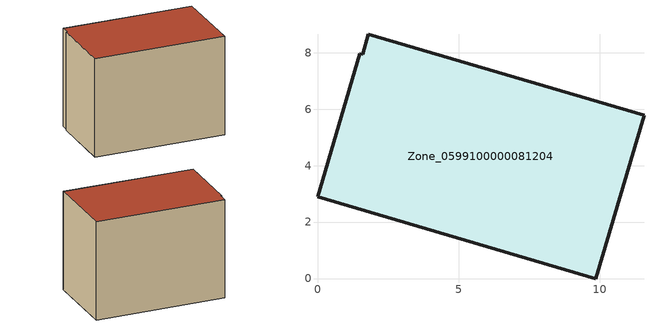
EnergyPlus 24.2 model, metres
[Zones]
Zone_0599100000081204
 floor ground (C_G): 1.6,7.95 1.79,8.65 11.57,5.78 9.86,0 0,2.9 1.5,7.97 z0.59
 wall outside (C_F): 9.86,0 11.57,5.78 1.79,8.65 1.6,7.95 1.5,7.97 0,2.9 9.86,0 z0.59:8.36
 roof outside (C_R): 1.79,8.65 1.6,7.95 1.5,7.97 0,2.9 9.86,0 11.57,5.78 z8.36
[BUILDING]
Pand.0599100000081204: North Axis=0; Terrain=City; Loads Convergence Tolerance Value=0.04; Temperature Convergence Tolerance Value=0.4; Solar Distribution=FullExterior; Maximum Number of Warmup Days=25; Minimum Number of Warmup Days=1
[Site:Location]
Rotterdam.The.Hague.AP_ZH_NLD Design_Conditions: Latitude=51.96; Longitude=4.45; Time Zone=1; Elevation=-4.5
[SITE:GROUNDTEMPERATURE:BUILDINGSURFACE]
18, 18, 18, 18, 18, 18, 18, 18, 18, 18, 18, 18
[MATERIAL] Thermal Absorptance=0.9; Solar Absorptance=0.7; Visible Absorptance=0.7
Name | Roughness | Thickness | Conductivity | Density | Specific Heat
G.TI.1965-1974 | MediumSmooth | 0.15 | 0.882353 | 540 | 1210
F.TI.1965-1974 | Rough | 0.3 | 0.697674 | 1920 | 840
R.TI.1965-1974 | MediumRough | 0.2 | 0.232558 | 1500 | 1000
[CONSTRUCTION]
C_G: G.TI.1965-1974
C_F: F.TI.1965-1974
C_R: R.TI.1965-1974
[ZONE]
Zone_0599100000081204: Type=1; Multiplier=1; Ceiling Height=Autocalculate; Volume=Autocalculate; Floor Area=autocalculate; Part of Total Floor Area=Yes
[ZONEINFILTRATION:DESIGNFLOWRATE]
Infil_Zone_0599100000081204: Zone or ZoneList or Space or SpaceList=Zone_0599100000081204; Schedule=AlwaysOn; Design Flow Rate Calculation Method=Flow/Area; Flow Rate per Floor Area=0.003; Constant Term Coefficient=1; Temperature Term Coefficient=0; Velocity Term Coefficient=0; Velocity Squared Term Coefficient=0
[HVACTEMPLATE:ZONE:IDEALLOADSAIRSYSTEM]
Zone_0599100000081204: Maximum Heating Supply Air Temperature=50; Minimum Cooling Supply Air Temperature=13; Maximum Heating Supply Air Humidity Ratio=0.0156; Minimum Cooling Supply Air Humidity Ratio=0.0077; Heating Limit=NoLimit; Cooling Limit=NoLimit; Dehumidification Control Type=ConstantSensibleHeatRatio; Cooling Sensible Heat Ratio=0.7; Dehumidification Setpoint=60; Humidification Control Type=None; Humidification Setpoint=30; Outdoor Air Method=None; Outdoor Air Flow Rate per Person=0.00944; Outdoor Air Flow Rate per Zone Floor Area=0; Outdoor Air Flow Rate per Zone=0; Demand Controlled Ventilation Type=None; Outdoor Air Economizer Type=NoEconomizer; Heat Recovery Type=None; Sensible Heat Recovery Effectiveness=0.7; Latent Heat Recovery Effectiveness=0.65
[ZONECONTROL:THERMOSTAT]
ThermostatControl_Zone_0599100000081204: Zone or ZoneList=Zone_0599100000081204; Control Type Schedule=DualSetpointControlType; Control 1=Thermostat_Zone_0599100000081204; Temperature Difference Between Cutout And Setpoint=0
[THERMOSTATSETPOINT:DUALSETPOINT]
Thermostat_Zone_0599100000081204: Heating Setpoint Temperature Schedule=HeatingSetpoint_Zone_0599100000081204; Cooling Setpoint Temperature Schedule=CoolingSetpoint_Zone_0599100000081204
[SCHEDULE:COMPACT]
HeatingSetpoint_Zone_0599100000081204: Through: 12/31, For: AllDays, Until: 24:00, 21
CoolingSetpoint_Zone_0599100000081204: Through: 12/31, For: AllDays, Until: 24:00, 24
DualSetpointControlType: Through: 12/31, For: AllDays, Until: 24:00, 4
AlwaysOn: Through: 12/31, For: AllDays, Until: 24:00, 1
